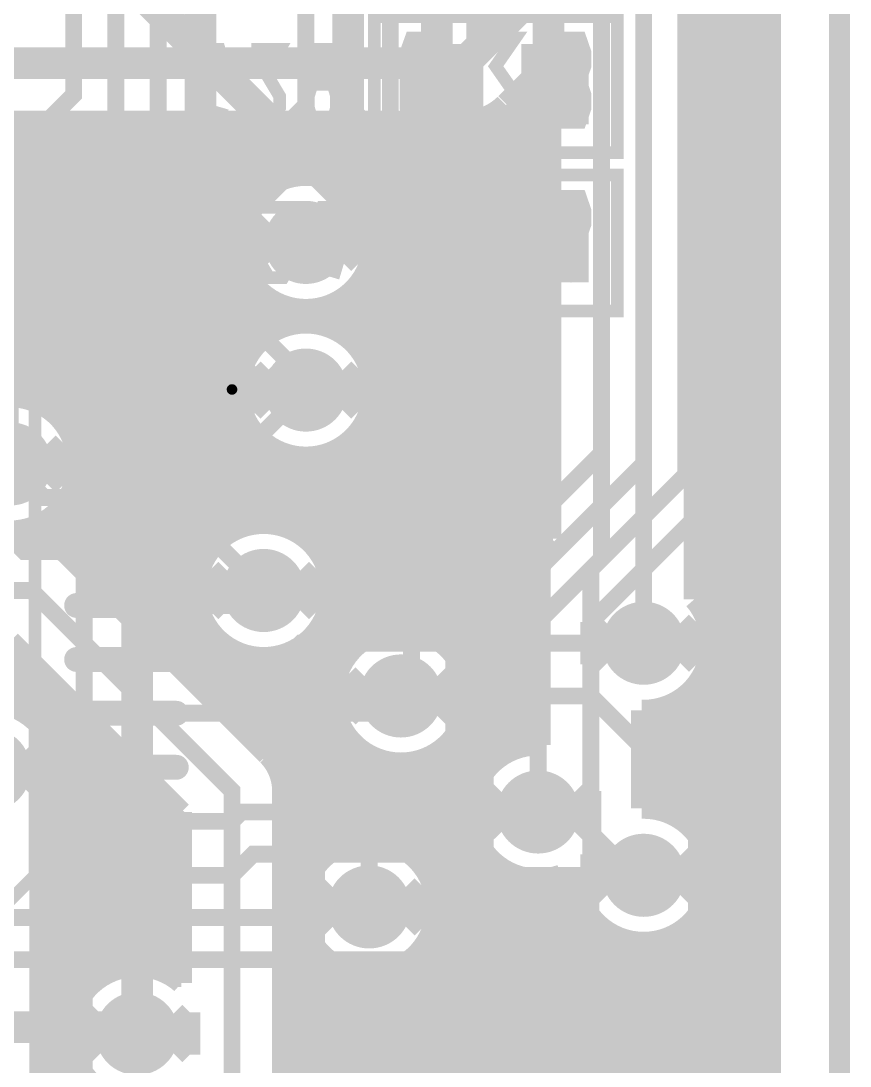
# Model space of a CAD drawing. Extents: x -10 to 131, y -93 to 209.
# Drawn here: x 120.65 to 130.63, y 16.12 to 28.7 of the extents above; entities that cross this region are included whole.
import ezdxf

# ---------------------------------------------------------------- set-up
doc = ezdxf.new("R2010")
doc.units = 0
doc.header["$MEASUREMENT"] = 0
doc.layers.get('0').update_dxf_attribs({"linetype": 'CONTINUOUS'})
for name, color, linetype in [('22-303-0_ASB', 7, 'CONTINUOUS'), ('22-303-0_AST', 7, 'CONTINUOUS'), ('22-303-0_BOT', 2, 'CONTINUOUS'), ('22-303-0_DRD', 6, 'CONTINUOUS'), ('22-303-0_DRL', 1, 'CONTINUOUS'), ('22-303-0_GND', 3, 'CONTINUOUS'), ('22-303-0_IN1', 10, 'CONTINUOUS'), ('22-303-0_SMT', 9, 'CONTINUOUS'), ('22-303-0_SPT', 11, 'CONTINUOUS'), ('22-303-0_SST', 8, 'CONTINUOUS'), ('22-303-0_TOP', 15, 'CONTINUOUS'), ('THRUHOLE_TAP', 2, 'CONTINUOUS')]:
    doc.layers.add(name, color=color, linetype=linetype)

# ---------------------------------------------------------------- blocks, each defined once
blk = doc.blocks.new('OBLONG_60')
at = {"const_width": 0.29972}
blk.add_lwpolyline([(0.59944, 0), (-0.59944, 0)], dxfattribs=at)
at = {"const_width": 0.14986}
for points in [[(-0.67437, 0, 1), (-0.52451, 0, 1)], [(0.52451, 0, 1), (0.67437, 0, 1)]]:
    blk.add_lwpolyline(points, format="xyb", close=True, dxfattribs=at)
blk = doc.blocks.new('ROUND_70')
at = {"const_width": 0.29972}
blk.add_lwpolyline([(-0.14986, 0, 1), (0.14986, 0, 1)], format="xyb", close=True, dxfattribs=at)
blk = doc.blocks.new('ROUND_116')
at = {"const_width": 0.10033}
blk.add_lwpolyline([(-0.050164, 0, 1), (0.050164, 0, 1)], format="xyb", close=True, dxfattribs=at)
blk = doc.blocks.new('ROUND_117')
at = {"const_width": 0.10033}
blk.add_lwpolyline([(-0.050164, 0, 1), (0.050164, 0, 1)], format="xyb", close=True, dxfattribs=at)
blk = doc.blocks.new('ROUND_98')
at = {"const_width": 0.50038}
blk.add_lwpolyline([(-0.25019, 0, 1), (0.25019, 0, 1)], format="xyb", close=True, dxfattribs=at)
blk = doc.blocks.new('ROUND_100')
at = {"const_width": 0.50038}
blk.add_lwpolyline([(-0.25019, 0, 1), (0.25019, 0, 1)], format="xyb", close=True, dxfattribs=at)
blk = doc.blocks.new('ROUND_101')
at = {"const_width": 0.0635}
blk.add_lwpolyline([(-0.03175, 0, 1), (0.03175, 0, 1)], format="xyb", close=True, dxfattribs=at)
blk = doc.blocks.new('ROUND_68')
at = {"const_width": 0.29972}
blk.add_lwpolyline([(-0.14986, 0, 1), (0.14986, 0, 1)], format="xyb", close=True, dxfattribs=at)
blk = doc.blocks.new('RECTANGLE_9')
blk.add_solid([(0.4064, 0.4826), (0.4064, -0.4826), (-0.4064, 0.4826), (-0.4064, -0.4826)])
blk = doc.blocks.new('ROUND_108')
at = {"const_width": 0.10033}
blk.add_lwpolyline([(-0.050164, 0, 1), (0.050164, 0, 1)], format="xyb", close=True, dxfattribs=at)

msp = doc.modelspace()

# ---------------------------------------------------------------- linework, layer by layer
at = {"layer": '22-303-0_ASB', "const_width": 0.254}
msp.add_lwpolyline([(111.00054, 208.99374), (111.00054, 198.99376), (116.0018, 198.99376), (116.0018, 208.99374), (130.50012, 208.99374), (130.50012, -31.00578), (-9.4996, -31.00578), (-9.4996, 208.99374), (111.00054, 208.99374)], dxfattribs=at)
at = {"layer": '22-303-0_AST'}
for points, const_width in [([(111.00054, 208.99374), (111.00054, 198.99376), (116.0018, 198.99376), (116.0018, 208.99374), (130.50012, 208.99374), (130.50012, -31.00578), (-9.4996, -31.00578), (-9.4996, 208.99374), (111.00054, 208.99374)], 0.254), ([(124.9045, 27.1145), (127.8255, 27.1145), (127.8255, 28.7528), (124.9045, 28.7528), (124.9045, 27.1145)], 0.1524), ([(125.76048, 27.6479), (125.70206, 27.48026), (125.34646, 27.48026), (125.2855, 27.6479), (125.2855, 28.32608), (125.34646, 28.49626), (125.70206, 28.49626), (125.76048, 28.32608)], 0.1524), ([(126.1237, 27.6479), (126.24308, 27.48026), (126.4793, 27.48026), (126.59868, 27.6479), (126.59868, 27.81808), (126.36246, 28.1559), (126.59868, 28.49626), (126.1237, 28.49626)], 0.1524), ([(127.37846, 27.98826), (127.43688, 28.1559), (127.43688, 28.32608), (127.37846, 28.49626), (127.02286, 28.49626), (126.9619, 28.32608), (126.9619, 28.1559), (127.02286, 27.98826), (127.37846, 27.98826), (127.43688, 27.81808), (127.43688, 27.6479), (127.37846, 27.48026), (127.02286, 27.48026), (126.9619, 27.6479), (126.9619, 27.81808), (127.02286, 27.98826)], 0.1524), ([(124.9045, 25.2095), (127.8255, 25.2095), (127.8255, 26.8478), (124.9045, 26.8478), (124.9045, 25.2095)], 0.1524), ([(125.76048, 25.7429), (125.70206, 25.57526), (125.34646, 25.57526), (125.2855, 25.7429), (125.2855, 26.42108), (125.34646, 26.59126), (125.70206, 26.59126), (125.76048, 26.42108)], 0.1524), ([(126.1237, 25.7429), (126.24308, 25.57526), (126.4793, 25.57526), (126.59868, 25.7429), (126.59868, 25.91308), (126.36246, 26.2509), (126.59868, 26.59126), (126.1237, 26.59126)], 0.1524), ([(127.37846, 26.08326), (127.02286, 26.08326), (126.9619, 26.2509), (126.9619, 26.42108), (127.02286, 26.59126), (127.37846, 26.59126), (127.43688, 26.42108), (127.43688, 26.2509), (127.20066, 25.57526)], 0.1524), ([(120.3198, 17.91462), (120.82018, 18.415), (120.82018, 24.7142), (116.4209, 24.7142), (116.4209, 17.91462), (120.3198, 17.91462)], 0.1524)]:
    msp.add_lwpolyline(points, dxfattribs=dict(at, const_width=const_width))
at = {"layer": '22-303-0_BOT'}
for points, const_width in [([(122.428, 52.705), (123.063, 52.705), (126.873, 48.895), (126.873, 45.593), (129.794, 42.672), (129.794, 33.401), (128.143, 31.75), (128.143, 21.209)], 0.2032), ([(128.143, 18.415), (128.016, 18.415), (127.508, 18.923), (127.508, 22.098), (127.635, 22.225), (127.635, 34.925), (127.381, 35.179), (127.381, 38.481), (123.063, 42.799), (121.793, 42.799)], 0.2032), ([(129.667, 32.4104), (129.667, -28.5496)], 0.254), ([(129.4384, 32.1818), (129.4384, -25.6413)], 0.254), ([(129.2098, 31.9532), (129.2098, -25.13076)], 0.254), ([(128.9812, 31.7246), (128.9812, -24.86406)], 0.254), ([(113.792, 31.623), (113.792, 31.496), (115.062, 30.226), (115.697, 30.226), (117.729, 28.194), (125.984, 28.194), (127, 29.21)], 0.381), ([(128.7526, 31.496), (128.7526, 21.73732)], 0.254), ([(129.667, 28.6258), (128.7526, 28.6258)], 0.254), ([(129.667, 28.3972), (128.7526, 28.3972)], 0.254), ([(127.0254, 28.24734), (126.48438, 27.70632)], 0.254), ([(127.0254, 28.24734), (127.0254, 22.46884)], 0.254), ([(126.9238, 28.14574), (126.9238, 22.27072)], 0.254), ([(127.0254, 28.1686), (126.94666, 28.1686)], 0.254), ([(129.667, 28.1686), (128.7526, 28.1686)], 0.254), ([(127.0254, 27.94), (126.71806, 27.94)], 0.254), ([(129.667, 27.94), (128.7526, 27.94)], 0.254), ([(126.6952, 27.91714), (126.6952, 19.9644)], 0.254), ([(126.4666, 27.68854), (126.4666, 19.8755)], 0.254), ([(127.0254, 27.7114), (126.48946, 27.7114)], 0.254), ([(129.667, 27.7114), (128.7526, 27.7114)], 0.254), ([(127.0254, 27.4828), (117.39626, 27.4828)], 0.254), ([(125.984, 27.4955), (117.729, 27.4955)], 0.254), ([(120.7516, 27.4955), (120.7516, 24.1427)], 0.254), ([(120.9802, 27.4955), (120.9802, 24.03348)], 0.254), ([(121.2088, 27.4955), (121.2088, 23.79472)], 0.254), ([(121.4374, 27.4955), (121.4374, 22.04466)], 0.254), ([(121.666, 27.4955), (121.666, 21.81606)], 0.254), ([(121.8946, 27.4955), (121.8946, 21.58746)], 0.254), ([(122.1232, 27.4955), (122.1232, 21.35886)], 0.254), ([(122.3518, 27.4955), (122.3518, 21.13026)], 0.254), ([(122.5804, 27.4955), (122.5804, 20.90166)], 0.254), ([(122.809, 27.4955), (122.809, 22.1107)], 0.254), ([(123.0376, 27.4955), (123.0376, 22.45106)], 0.254), ([(123.2662, 27.4955), (123.2662, 22.59076)], 0.254), ([(123.4948, 27.4955), (123.4948, 26.59126)], 0.254), ([(123.7234, 27.4955), (123.7234, 26.7589)], 0.254), ([(123.952, 27.4955), (123.952, 26.83256)], 0.254), ([(124.1806, 27.4955), (124.1806, 26.8351)], 0.254), ([(124.4092, 27.4955), (124.4092, 26.7716)], 0.254), ([(124.6378, 27.4955), (124.6378, 26.61666)], 0.254), ([(124.8664, 27.4955), (124.8664, 26.21534)], 0.254), ([(125.095, 27.4955), (125.095, 21.37156)], 0.254), ([(125.3236, 27.4955), (125.3236, 21.3741)], 0.254), ([(125.5522, 27.4955), (125.5522, 21.3106)], 0.254), ([(125.7808, 27.4955), (125.7808, 21.15566)], 0.254), ([(126.0094, 27.4955), (126.0094, 20.75434)], 0.254), ([(126.238, 27.54376), (126.238, 19.67484)], 0.254), ([(129.667, 27.4828), (128.7526, 27.4828)], 0.254), ([(127.0254, 27.2542), (117.62486, 27.2542)], 0.254), ([(129.667, 27.2542), (128.7526, 27.2542)], 0.254), ([(127.0254, 27.0256), (117.85346, 27.0256)], 0.254), ([(129.667, 27.0256), (128.7526, 27.0256)], 0.254), ([(123.80976, 26.797), (118.08206, 26.797)], 0.254), ([(127.0254, 26.797), (124.3457, 26.797)], 0.254), ([(129.667, 26.797), (128.7526, 26.797)], 0.254), ([(123.47194, 26.5684), (118.31066, 26.5684)], 0.254), ([(127.0254, 26.5684), (124.68606, 26.5684)], 0.254), ([(129.667, 26.5684), (128.7526, 26.5684)], 0.254), ([(123.3297, 26.3398), (118.53926, 26.3398)], 0.254), ([(127.0254, 26.3398), (124.82576, 26.3398)], 0.254), ([(129.667, 26.3398), (128.7526, 26.3398)], 0.254), ([(123.27382, 26.1112), (118.76786, 26.1112)], 0.254), ([(127.0254, 26.1112), (124.88164, 26.1112)], 0.254), ([(129.667, 26.1112), (128.7526, 26.1112)], 0.254), ([(123.28652, 25.8826), (118.92788, 25.8826)], 0.254), ([(124.8664, 25.85466), (124.8664, 24.43734)], 0.254), ([(127.0254, 25.8826), (124.87148, 25.8826)], 0.254), ([(129.667, 25.8826), (128.7526, 25.8826)], 0.254), ([(123.36526, 25.654), (118.9736, 25.654)], 0.254), ([(127.0254, 25.654), (124.7902, 25.654)], 0.254), ([(129.667, 25.654), (128.7526, 25.654)], 0.254), ([(123.54814, 25.4254), (118.9736, 25.4254)], 0.254), ([(123.4948, 25.4762), (123.4948, 24.81326)], 0.254), ([(127.0254, 25.4254), (124.60732, 25.4254)], 0.254), ([(124.6378, 25.4508), (124.6378, 24.83866)], 0.254), ([(129.667, 25.4254), (128.7526, 25.4254)], 0.254), ([(123.7234, 25.30856), (123.7234, 24.9809)], 0.254), ([(124.4092, 25.2984), (124.4092, 24.9936)], 0.254), ([(127.0254, 25.1968), (118.9736, 25.1968)], 0.254), ([(123.952, 25.23744), (123.952, 25.05456)], 0.254), ([(124.1806, 25.23236), (124.1806, 25.0571)], 0.254), ([(129.667, 25.1968), (128.7526, 25.1968)], 0.254), ([(123.69546, 24.9682), (118.9736, 24.9682)], 0.254), ([(127.0254, 24.9682), (124.46254, 24.9682)], 0.254), ([(129.667, 24.9682), (128.7526, 24.9682)], 0.254), ([(123.4313, 24.7396), (118.9736, 24.7396)], 0.254), ([(127.0254, 24.7396), (124.7267, 24.7396)], 0.254), ([(129.667, 24.7396), (128.7526, 24.7396)], 0.254), ([(123.31192, 24.511), (118.9736, 24.511)], 0.254), ([(127.0254, 24.511), (124.84608, 24.511)], 0.254), ([(129.667, 24.511), (128.7526, 24.511)], 0.254), ([(123.27128, 24.2824), (118.9736, 24.2824)], 0.254), ([(127.0254, 24.2824), (124.88672, 24.2824)], 0.254), ([(129.667, 24.2824), (128.7526, 24.2824)], 0.254), ([(123.29668, 24.0538), (120.94972, 24.0538)], 0.254), ([(127.0254, 24.0538), (124.86132, 24.0538)], 0.254), ([(124.8664, 24.07666), (124.8664, 21.2979)], 0.254), ([(129.667, 24.0538), (128.7526, 24.0538)], 0.254), ([(123.39574, 23.8252), (121.18848, 23.8252)], 0.254), ([(127.0254, 23.8252), (124.76226, 23.8252)], 0.254), ([(129.667, 23.8252), (128.7526, 23.8252)], 0.254), ([(123.4948, 23.6982), (123.4948, 22.64664)], 0.254), ([(124.6378, 23.6728), (124.6378, 21.13026)], 0.254), ([(123.61418, 23.5966), (121.2977, 23.5966)], 0.254), ([(127.0254, 23.5966), (124.54382, 23.5966)], 0.254), ([(129.667, 23.5966), (128.7526, 23.5966)], 0.254), ([(123.7234, 23.53056), (123.7234, 22.63648)], 0.254), ([(123.952, 23.45944), (123.952, 22.5552)], 0.254), ([(124.1806, 23.45436), (124.1806, 22.37232)], 0.254), ([(124.4092, 23.5204), (124.4092, 18.71726)], 0.254), ([(127.0254, 23.368), (121.33072, 23.368)], 0.254), ([(129.667, 23.368), (128.7526, 23.368)], 0.254), ([(127.0254, 23.1394), (121.2977, 23.1394)], 0.254), ([(129.667, 23.1394), (128.7526, 23.1394)], 0.254), ([(127.0254, 22.9108), (121.18848, 22.9108)], 0.254), ([(121.2088, 22.94128), (121.2088, 22.27326)], 0.254), ([(129.667, 22.9108), (128.7526, 22.9108)], 0.254), ([(127.0254, 22.6822), (120.94972, 22.6822)], 0.254), ([(120.9802, 22.70252), (120.9802, 22.41804)], 0.254), ([(129.667, 22.6822), (128.7526, 22.6822)], 0.254), ([(120.7516, 22.5933), (120.7516, 22.4536)], 0.254), ([(120.777, 22.4536), (120.16232, 22.4536)], 0.254), ([(123.04014, 22.4536), (120.777, 22.4536)], 0.254), ([(127.0127, 22.4536), (124.09932, 22.4536)], 0.254), ([(129.667, 22.4536), (128.7526, 22.4536)], 0.254), ([(121.2088, 22.2758), (123.61418, 19.86788)], 0.254), ([(122.85726, 22.225), (121.25706, 22.225)], 0.254), ([(126.9111, 22.225), (124.2822, 22.225)], 0.254), ([(129.667, 22.225), (128.7526, 22.225)], 0.254), ([(126.8984, 22.098), (126.8984, 19.98472)], 0.254), ([(122.77852, 21.9964), (121.48566, 21.9964)], 0.254), ([(126.8984, 21.9964), (124.36348, 21.9964)], 0.254), ([(129.667, 21.9964), (128.7526, 21.9964)], 0.254), ([(101.346, 18.542), (106.807, 18.542), (107.823, 19.558), (111.76, 19.558), (115.189, 16.129), (115.189, 15.621), (115.697, 15.113), (115.697, 12.827), (118.491, 10.033), (118.491, 7.747), (119.761, 6.477), (121.158, 6.477), (123.19, 8.509), (123.19, 19.431), (120.777, 21.844), (119.761, 21.844), (119.634, 21.717), (119.634, 21.844)], 0.2032), ([(122.76582, 21.7678), (121.71426, 21.7678)], 0.254), ([(126.8984, 21.7678), (124.37364, 21.7678)], 0.254), ([(129.667, 21.7678), (128.7526, 21.7678)], 0.254), ([(122.8217, 21.5392), (121.94286, 21.5392)], 0.254), ([(122.809, 21.57476), (122.809, 20.67306)], 0.254), ([(126.8984, 21.5392), (124.31776, 21.5392)], 0.254), ([(129.667, 21.5392), (128.8796, 21.5392)], 0.254), ([(122.96394, 21.3106), (122.17146, 21.3106)], 0.254), ([(124.88926, 21.3106), (124.17806, 21.3106)], 0.254), ([(124.1806, 21.31314), (124.1806, 18.49882)], 0.254), ([(126.8984, 21.3106), (125.5522, 21.3106)], 0.254), ([(129.667, 21.3106), (128.9431, 21.3106)], 0.254), ([(120.523, 21.2344), (122.5804, 19.177)], 0.254), ([(123.0376, 21.23694), (123.0376, 20.44446)], 0.254), ([(120.6754, 21.082), (119.9007, 21.082)], 0.254), ([(123.30176, 21.082), (122.40006, 21.082)], 0.254), ([(123.2662, 21.0947), (123.2662, 20.21586)], 0.254), ([(123.4948, 21.03882), (123.4948, 19.98726)], 0.254), ([(123.7234, 21.05152), (123.7234, 19.72564)], 0.254), ([(124.59462, 21.082), (123.8377, 21.082)], 0.254), ([(123.952, 21.13026), (123.952, -6.21792)], 0.254), ([(126.8984, 21.082), (125.84938, 21.082)], 0.254), ([(129.667, 21.082), (128.94056, 21.082)], 0.254), ([(120.7516, 21.0058), (120.7516, 20.3327)], 0.254), ([(120.904, 20.8534), (118.6561, 20.8534)], 0.254), ([(120.9802, 20.7772), (120.9802, 20.06854)], 0.254), ([(124.46254, 20.8534), (122.62866, 20.8534)], 0.254), ([(126.8984, 20.8534), (125.97892, 20.8534)], 0.254), ([(129.667, 20.8534), (128.8669, 20.8534)], 0.254), ([(128.7526, 20.67814), (128.7526, 18.94332)], 0.254), ([(121.1326, 20.6248), (118.5926, 20.6248)], 0.254), ([(121.2088, 20.5486), (121.2088, 7.38886)], 0.254), ([(124.41428, 20.6248), (122.85726, 20.6248)], 0.254), ([(126.8984, 20.6248), (126.02718, 20.6248)], 0.254), ([(129.667, 20.6248), (128.69926, 20.6248)], 0.254), ([(121.3612, 20.3962), (120.65254, 20.3962)], 0.254), ([(124.4346, 20.3962), (123.08586, 20.3962)], 0.254), ([(126.8984, 20.3962), (126.0094, 20.3962)], 0.254), ([(126.0094, 20.39366), (126.0094, -14.16558)], 0.254), ([(128.1176, 20.40128), (128.1176, 19.22272)], 0.254), ([(128.1176, 20.40128), (128.143, 20.40088)], 0.254), ([(129.667, 20.3962), (128.1176, 20.3962)], 0.254), ([(128.2954, 20.41652), (128.2954, 19.20748)], 0.254), ([(128.524, 20.49526), (128.524, 19.1262)], 0.254), ([(121.4374, 20.32), (121.4374, 17.03832)], 0.254), ([(121.5898, 20.1676), (120.9167, 20.1676)], 0.254), ([(124.5235, 20.1676), (123.31446, 20.1676)], 0.254), ([(126.8984, 20.1676), (125.9205, 20.1676)], 0.254), ([(129.667, 20.1676), (128.1176, 20.1676)], 0.254), ([(121.666, 20.0914), (121.666, 17.2212)], 0.254), ([(124.6378, 20.0152), (124.6378, 18.81632)], 0.254), ([(121.8184, 19.939), (121.03608, 19.939)], 0.254), ([(124.72162, 19.939), (123.54306, 19.939)], 0.254), ([(126.60376, 19.939), (125.71984, 19.939)], 0.254), ([(125.7808, 19.9898), (125.7808, -14.13764)], 0.254), ([(126.8984, 19.98472), (126.87307, 19.98353)], 0.254), ([(129.667, 19.939), (128.1176, 19.939)], 0.254), ([(121.8946, 19.8628), (121.8946, 17.30248)], 0.254), ([(124.8664, 19.84756), (124.8664, 18.84172)], 0.254), ([(125.095, 19.77644), (125.095, 18.80108)], 0.254), ([(125.3236, 19.77136), (125.3236, 18.6817)], 0.254), ([(125.5522, 19.8374), (125.5522, 18.41754)], 0.254), ([(122.047, 19.7104), (121.07672, 19.7104)], 0.254), ([(122.1232, 19.6342), (122.1232, 17.31264)], 0.254), ([(126.26594, 19.7104), (123.73102, 19.7104)], 0.254), ([(129.667, 19.7104), (128.1176, 19.7104)], 0.254), ([(122.2756, 19.4818), (121.05132, 19.4818)], 0.254), ([(122.3518, 19.4056), (122.3518, 17.25676)], 0.254), ([(126.1237, 19.4818), (123.79706, 19.4818)], 0.254), ([(123.7996, 19.431), (123.7996, 8.509)], 0.254), ([(129.667, 19.4818), (128.1176, 19.4818)], 0.254), ([(122.5042, 19.2532), (120.95226, 19.2532)], 0.254), ([(120.9802, 19.30146), (120.9802, 8.00354)], 0.254), ([(126.06782, 19.2532), (123.7996, 19.2532)], 0.254), ([(129.667, 19.2532), (128.1176, 19.2532)], 0.254), ([(120.8786, 19.15414), (120.8786, 8.14832)], 0.254), ([(122.5804, 19.177), (122.5804, 17.11706)], 0.254), ([(128.143, 19.22272), (128.11761, 19.22232)], 0.254), ([(122.5804, 19.0246), (120.8786, 19.0246)], 0.254), ([(126.08052, 19.0246), (123.7996, 19.0246)], 0.254), ([(129.667, 19.0246), (128.67132, 19.0246)], 0.254), ([(122.5804, 18.796), (120.8786, 18.796)], 0.254), ([(124.57176, 18.796), (123.7996, 18.796)], 0.254), ([(126.15926, 18.796), (125.1077, 18.796)], 0.254), ([(129.667, 18.796), (128.8542, 18.796)], 0.254), ([(126.238, 18.67662), (126.238, -14.224)], 0.254), ([(122.5804, 18.5674), (120.8786, 18.5674)], 0.254), ([(124.23394, 18.5674), (123.7996, 18.5674)], 0.254), ([(126.34214, 18.5674), (125.44806, 18.5674)], 0.254), ([(129.667, 18.5674), (128.93548, 18.5674)], 0.254), ([(126.4666, 18.4785), (126.4666, -14.31544)], 0.254), ([(126.6952, 18.3896), (126.6952, -14.44752)], 0.254), ([(127.14986, 18.41754), (127.36322, 18.20672)], 0.254), ([(127.1524, 18.415), (127.1524, -5.36956)], 0.254), ([(122.5804, 18.3388), (120.8786, 18.3388)], 0.254), ([(124.0917, 18.3388), (123.7996, 18.3388)], 0.254), ([(127.2286, 18.3388), (125.58776, 18.3388)], 0.254), ([(126.9238, 18.36928), (126.9238, -5.5372)], 0.254), ([(129.667, 18.3388), (128.94564, 18.3388)], 0.254), ([(127.381, 18.14576), (127.381, -5.29844)], 0.254), ([(122.5804, 18.1102), (120.8786, 18.1102)], 0.254), ([(124.03582, 18.1102), (123.7996, 18.1102)], 0.254), ([(127.3937, 18.1102), (125.64364, 18.1102)], 0.254), ([(129.667, 18.1102), (128.88976, 18.1102)], 0.254), ([(122.5804, 17.8816), (120.8786, 17.8816)], 0.254), ([(124.04852, 17.8816), (123.7996, 17.8816)], 0.254), ([(127.53594, 17.8816), (125.63348, 17.8816)], 0.254), ([(129.667, 17.8816), (128.75006, 17.8816)], 0.254), ([(128.7526, 17.88414), (128.7526, -24.68372)], 0.254), ([(127.6096, 17.80794), (127.6096, -5.29336)], 0.254), ([(122.5804, 17.653), (120.8786, 17.653)], 0.254), ([(124.12726, 17.653), (123.7996, 17.653)], 0.254), ([(127.87376, 17.653), (125.5522, 17.653)], 0.254), ([(125.5522, 17.65046), (125.5522, -14.14272)], 0.254), ([(127.8382, 17.6657), (127.8382, -5.3594)], 0.254), ([(128.2954, 17.62252), (128.2954, -5.91566)], 0.254), ([(129.667, 17.653), (128.4097, 17.653)], 0.254), ([(128.524, 17.70126), (128.524, -24.5618)], 0.254), ([(124.1806, 17.56918), (124.1806, -6.17728)], 0.254), ([(128.0668, 17.60982), (128.0668, -5.5118)], 0.254), ([(122.5804, 17.4244), (120.8786, 17.4244)], 0.254), ([(124.31014, 17.4244), (123.7996, 17.4244)], 0.254), ([(125.3236, 17.3863), (125.3236, -14.17574)], 0.254), ([(129.667, 17.4244), (125.36932, 17.4244)], 0.254), ([(124.4092, 17.35074), (124.4092, -6.20268)], 0.254), ([(124.6378, 17.25168), (124.6378, -6.30174)], 0.254), ([(125.095, 17.26692), (125.095, -14.23924)], 0.254), ([(121.62028, 17.1958), (120.8786, 17.1958)], 0.254), ([(122.5804, 17.1958), (122.47372, 17.1958)], 0.254), ([(129.667, 17.1958), (123.7996, 17.1958)], 0.254), ([(124.8664, 17.22628), (124.8664, -6.52018)], 0.254), ([(121.38152, 16.9672), (120.8786, 16.9672)], 0.254), ([(129.667, 16.9672), (123.7996, 16.9672)], 0.254), ([(121.2723, 16.7386), (120.8786, 16.7386)], 0.254), ([(129.667, 16.7386), (123.7996, 16.7386)], 0.254), ([(121.23928, 16.51), (120.8786, 16.51)], 0.254), ([(129.667, 16.51), (123.7996, 16.51)], 0.254), ([(121.2723, 16.2814), (120.8786, 16.2814)], 0.254), ([(129.667, 16.2814), (123.7996, 16.2814)], 0.254), ([(121.38152, 16.0528), (120.8786, 16.0528)], 0.254), ([(129.667, 16.0528), (123.7996, 16.0528)], 0.254)]:
    msp.add_lwpolyline(points, dxfattribs=dict(at, const_width=const_width))
at = {"layer": '22-303-0_BOT', "const_width": 0.254}
for points in [[(125.984, 27.4955, 0.1982437), (126.47664, 27.69882)], [(124.079, 26.84272, 0.4142136), (123.27128, 26.035)], [(124.88672, 26.035, 0.4142136), (124.079, 26.84272)], [(123.27128, 26.035, 0.4142136), (124.079, 25.22728)], [(124.079, 25.22728, 0.4142136), (124.88672, 26.035)], [(124.079, 25.06472, 0.4142136), (123.27128, 24.257)], [(124.88672, 24.257, 0.4142136), (124.079, 25.06472)], [(121.33072, 23.368, 0.4142136), (120.523, 24.17572)], [(121.33072, 23.368, 0.4142136), (120.523, 24.17572)], [(123.27128, 24.257, 0.4142136), (124.079, 23.44928)], [(124.079, 23.44928, 0.4142136), (124.88672, 24.257)], [(120.523, 22.56028, 0.4142136), (121.33072, 23.368)], [(120.523, 22.56028, 0.4142136), (121.33072, 23.368)], [(123.571, 22.65172, 0.4142136), (122.76328, 21.844)], [(124.37872, 21.844, 0.4142136), (123.571, 22.65172)], [(121.2088, 22.2758, 0.1989124), (120.777, 22.45466)], [(121.2088, 22.2758, 0.1989124), (120.777, 22.45466)], [(127.0254, 22.46884, 0.1652774), (126.89938, 22.098)], [(122.76328, 21.844, 0.4142136), (123.571, 21.03628)], [(123.571, 21.03628, 0.4142136), (124.37872, 21.844)], [(128.95072, 21.209, 0.1804438), (128.75338, 21.738)], [(125.222, 21.38172, 0.4142136), (124.41428, 20.574)], [(126.02972, 20.574, 0.4142136), (125.222, 21.38172)], [(128.143, 20.40128, 0.4142136), (128.95072, 21.209)], [(124.41428, 20.574, 0.4142136), (125.222, 19.76628)], [(125.222, 19.76628, 0.4142136), (126.02972, 20.574)], [(121.07672, 19.685, 0.4142136), (120.269, 20.49272)], [(121.07672, 19.685, 0.4142136), (120.269, 20.49272)], [(126.873, 19.98472, 0.4142136), (126.06528, 19.177)], [(123.7996, 19.431, 0.1989124), (123.62105, 19.86205)], [(120.8786, 19.15414, 0.1810567), (121.07735, 19.685)], [(120.8786, 19.15414, 0.1810567), (121.07735, 19.685)], [(126.06528, 19.177, 0.4142136), (126.873, 18.36928)], [(128.95072, 18.415, 0.4142136), (128.143, 19.22272)], [(124.841, 18.84172, 0.4142136), (124.03328, 18.034)], [(125.64872, 18.034, 0.4142136), (124.841, 18.84172)], [(126.873, 18.36928, 0.087617), (127.14964, 18.41813)], [(128.143, 17.60728, 0.4142136), (128.95072, 18.415)], [(127.36322, 18.20672, 0.3396753), (128.143, 17.60728)], [(124.03328, 18.034, 0.4142136), (124.841, 17.22628)], [(124.841, 17.22628, 0.4142136), (125.64872, 18.034)], [(122.047, 17.31772, 0.4142136), (121.23928, 16.51)], [(122.5804, 17.11706, 0.1822019), (122.047, 17.31811)], [(121.23928, 16.51, 0.4142136), (122.047, 15.70228)]]:
    msp.add_lwpolyline(points, format="xyb", dxfattribs=at)
at = {"layer": '22-303-0_DRD', "const_width": 0.254}
for points in [[(111.00054, 208.99374), (111.00054, 198.99376), (116.0018, 198.99376), (116.0018, 208.99374), (130.50012, 208.99374), (130.50012, -31.00578), (-9.4996, -31.00578), (-9.4996, 208.99374), (111.00054, 208.99374)], [(123.444, 25.781), (124.079, 26.416)], [(124.079, 26.416), (124.714, 25.781)], [(123.444, 26.289), (123.444, 25.781)], [(124.079, 25.654), (123.444, 26.289)], [(124.714, 26.289), (124.079, 25.654)], [(124.714, 25.781), (124.714, 26.289)], [(122.555, 24.01062), (123.19, 24.64562)], [(122.555, 24.01062), (123.19, 24.64562)], [(123.19, 24.64562), (123.825, 24.01062)], [(123.19, 24.64562), (123.825, 24.01062)], [(123.444, 24.003), (124.079, 24.638)], [(124.079, 24.638), (124.714, 24.003)], [(122.555, 24.51862), (122.555, 24.01062)], [(123.19, 23.88362), (122.555, 24.51862)], [(122.555, 24.51862), (122.555, 24.01062)], [(123.19, 23.88362), (122.555, 24.51862)], [(123.825, 24.51862), (123.19, 23.88362)], [(123.825, 24.51862), (123.19, 23.88362)], [(123.444, 24.511), (123.444, 24.003)], [(124.079, 23.876), (123.444, 24.511)], [(123.825, 24.01062), (123.825, 24.51862)], [(123.825, 24.01062), (123.825, 24.51862)], [(124.714, 24.511), (124.079, 23.876)], [(124.714, 24.003), (124.714, 24.511)], [(120.523, 23.749), (121.158, 23.114)], [(120.523, 23.749), (121.158, 23.114)], [(121.158, 23.622), (120.523, 22.987)], [(121.158, 23.622), (120.523, 22.987)], [(121.158, 23.114), (121.158, 23.622)], [(121.158, 23.114), (121.158, 23.622)], [(122.936, 21.59), (123.571, 22.225)], [(123.571, 22.225), (124.206, 21.59)], [(122.936, 22.098), (122.936, 21.59)], [(123.571, 21.463), (122.936, 22.098)], [(124.206, 22.098), (123.571, 21.463)], [(124.206, 21.59), (124.206, 22.098)], [(127.508, 20.955), (128.143, 21.59)], [(128.143, 21.59), (128.778, 20.955)], [(127.508, 21.463), (127.508, 20.955)], [(128.143, 20.828), (127.508, 21.463)], [(128.778, 21.463), (128.143, 20.828)], [(128.778, 20.955), (128.778, 21.463)], [(124.587, 20.32), (125.222, 20.955)], [(125.222, 20.955), (125.857, 20.32)], [(124.587, 20.828), (124.587, 20.32)], [(125.222, 20.193), (124.587, 20.828)], [(125.857, 20.828), (125.222, 20.193)], [(125.857, 20.32), (125.857, 20.828)], [(120.269, 20.066), (120.904, 19.431)], [(120.269, 20.066), (120.904, 19.431)], [(120.904, 19.939), (120.269, 19.304)], [(120.904, 19.939), (120.269, 19.304)], [(120.904, 19.431), (120.904, 19.939)], [(120.904, 19.431), (120.904, 19.939)], [(126.238, 18.923), (126.873, 19.558)], [(126.873, 19.558), (127.508, 18.923)], [(126.238, 19.431), (126.238, 18.923)], [(126.873, 18.796), (126.238, 19.431)], [(127.508, 19.431), (126.873, 18.796)], [(127.508, 18.923), (127.508, 19.431)], [(127.508, 18.161), (128.143, 18.796)], [(128.143, 18.796), (128.778, 18.161)], [(127.508, 18.669), (127.508, 18.161)], [(128.143, 18.034), (127.508, 18.669)], [(128.778, 18.669), (128.143, 18.034)], [(128.778, 18.161), (128.778, 18.669)], [(124.206, 17.78), (124.841, 18.415)], [(124.841, 18.415), (125.476, 17.78)], [(124.206, 18.288), (124.206, 17.78)], [(124.841, 17.653), (124.206, 18.288)], [(125.476, 18.288), (124.841, 17.653)], [(125.476, 17.78), (125.476, 18.288)], [(121.412, 16.256), (122.047, 16.891)], [(122.047, 16.891), (122.682, 16.256)], [(121.412, 16.764), (121.412, 16.256)], [(122.047, 16.129), (121.412, 16.764)], [(122.682, 16.764), (122.047, 16.129)], [(122.682, 16.256), (122.682, 16.764)]]:
    msp.add_lwpolyline(points, dxfattribs=at)
at = {"layer": '22-303-0_DRL', "const_width": 0.254}
msp.add_lwpolyline([(111.00054, 208.99374), (111.00054, 198.99376), (116.0018, 198.99376), (116.0018, 208.99374), (130.50012, 208.99374), (130.50012, -31.00578), (-9.4996, -31.00578), (-9.4996, 208.99374), (111.00054, 208.99374)], dxfattribs=at)
at = {"layer": '22-303-0_GND', "const_width": 0.254}
msp.add_lwpolyline([(111.00054, 208.99374), (111.00054, 198.99376), (116.0018, 198.99376), (116.0018, 208.99374), (130.50012, 208.99374), (130.50012, -31.00578), (-9.4996, -31.00578), (-9.4996, 208.99374), (111.00054, 208.99374)], dxfattribs=at)
at = {"layer": '22-303-0_IN1'}
for points, const_width in [([(120.523, 23.368), (120.523, 26.289), (121.793, 27.559), (121.793, 40.132), (121.031, 40.894), (121.031, 54.102), (120.904, 54.229), (120.904, 67.564), (121.92, 68.58), (121.92, 81.788), (121.412, 82.296), (121.412, 91.821), (120.269, 92.964), (120.015, 92.964), (119.507, 92.456), (119.507, 91.567)], 0.2032), ([(122.047, 85.471), (122.047, 84.96808), (121.92, 84.84108), (121.92, 82.423), (122.428, 81.915), (122.428, 68.453), (121.412, 67.437), (121.412, 54.864), (121.793, 54.483), (121.793, 42.799), (122.555, 42.037), (122.555, 39.624), (122.301, 39.37), (122.301, 27.432), (121.412, 26.543), (121.412, 3.556)], 0.2032), ([(124.46, 81.153), (124.46, 62.103), (124.968, 61.595), (124.968, 47.625), (124.333, 46.99), (124.333, 36.195), (124.079, 35.941), (124.079, 35.433), (125.095, 34.417), (125.095, 27.051), (124.079, 26.035)], 0.2032), ([(127.127, -17.907), (127.381, -17.653), (127.381, -7.366), (126.238, -6.223), (126.238, 19.685), (126.365, 19.812), (126.365, 21.59), (128.143, 23.368), (128.143, 30.734), (127.127, 31.75), (127.127, 40.767), (126.619, 41.275), (126.619, 41.91), (127.254, 42.545), (127.254, 54.864), (126.365, 55.753), (126.365, 75.057), (125.603, 75.819)], 0.2032), ([(125.222, 20.574), (125.349, 20.574), (125.349, 21.844), (126.111, 22.606), (126.111, 40.513), (125.603, 41.021), (125.603, 42.672), (125.73, 42.799), (125.73, 47.879), (126.365, 48.514), (126.365, 54.737), (125.857, 55.245)], 0.2032), ([(126.365, 43.942), (126.365, 42.799), (126.111, 42.545), (126.111, 41.148), (126.619, 40.64), (126.619, 31.623), (127.635, 30.607), (127.635, 23.495), (125.857, 21.717), (125.857, 20.066), (124.841, 19.05), (124.841, 18.034)], 0.2032), ([(127.254, 41.656), (127.635, 41.275), (127.635, 31.877), (128.651, 30.861), (128.651, 23.241), (126.873, 21.463), (126.873, 19.177)], 0.2032), ([(123.19, 41.021), (123.19, 39.497), (122.936, 39.243), (122.936, 33.401), (122.809, 33.274), (122.809, 27.178), (122.047, 26.416), (122.047, 16.51)], 0.381), ([(119.634, 21.844), (119.634, 26.162), (121.285, 27.813), (121.285, 37.211), (119.888, 38.608)], 0.2032), ([(124.714, 35.687), (125.603, 34.798), (125.603, 22.733), (124.206, 21.336), (124.206, -6.985)], 0.2032), ([(129.159, 35.179), (129.159, 34.29), (128.651, 33.782), (128.651, 31.496), (129.159, 30.988), (129.159, 23.114), (127.508, 21.463), (127.508, -6.096)], 0.2032), ([(124.46, 33.401), (124.587, 33.274), (124.587, 27.559), (123.444, 26.416), (123.444, 25.019), (124.079, 24.384), (124.079, 24.257)], 0.2032), ([(123.571, 21.844), (122.555, 22.86), (122.555, 26.162), (124.079, 27.686), (124.079, 32.258), (123.571, 32.766)], 0.2032)]:
    msp.add_lwpolyline(points, dxfattribs=dict(at, const_width=const_width))
at = {"layer": '22-303-0_SST', "const_width": 0.1524}
for points in [[(124.9045, 27.1145), (127.8255, 27.1145), (127.8255, 28.7528), (124.9045, 28.7528), (124.9045, 27.1145)], [(123.0757, 27.65552), (123.03506, 27.51582), (122.78106, 27.51582), (122.73788, 27.65552), (122.73788, 28.2194), (122.78106, 28.36164), (123.03506, 28.36164), (123.0757, 28.2194)], [(123.42368, 27.65552), (123.5075, 27.51582), (123.67768, 27.51582), (123.7615, 27.65552), (123.7615, 27.79776), (123.59386, 28.0797), (123.7615, 28.36164), (123.42368, 28.36164)], [(124.40666, 27.93746), (124.4473, 28.0797), (124.4473, 28.2194), (124.40666, 28.36164), (124.15266, 28.36164), (124.10948, 28.2194), (124.10948, 28.0797), (124.15266, 27.93746), (124.40666, 27.93746), (124.4473, 27.79776), (124.4473, 27.65552), (124.40666, 27.51582), (124.15266, 27.51582), (124.10948, 27.65552), (124.10948, 27.79776), (124.15266, 27.93746)], [(124.9045, 25.2095), (127.8255, 25.2095), (127.8255, 26.8478), (124.9045, 26.8478), (124.9045, 25.2095)], [(123.2027, 25.75052), (123.16206, 25.61082), (122.90806, 25.61082), (122.86488, 25.75052), (122.86488, 26.3144), (122.90806, 26.45664), (123.16206, 26.45664), (123.2027, 26.3144)], [(123.55068, 25.75052), (123.6345, 25.61082), (123.80468, 25.61082), (123.8885, 25.75052), (123.8885, 25.89276), (123.72086, 26.1747), (123.8885, 26.45664), (123.55068, 26.45664)], [(124.53366, 26.03246), (124.27966, 26.03246), (124.23648, 26.1747), (124.23648, 26.3144), (124.27966, 26.45664), (124.53366, 26.45664), (124.5743, 26.3144), (124.5743, 26.1747), (124.40666, 25.61082)], [(120.3198, 17.91462), (120.82018, 18.415), (120.82018, 24.7142), (116.4209, 24.7142), (116.4209, 17.91462), (120.3198, 17.91462)]]:
    msp.add_lwpolyline(points, dxfattribs=at)
at = {"layer": '22-303-0_TOP'}
for points, const_width in [([(125.6538, 27.94), (125.6538, 28.7782), (123.05284, 31.37916), (121.79554, 31.37916)], 0.381), ([(127.0762, 26.035), (127.0762, 26.0858), (126.111, 27.051), (125.095, 27.051), (124.587, 27.559), (124.587, 28.956), (122.81154, 30.72892), (121.79554, 30.72892)], 0.381), ([(125.6538, 26.035), (125.095, 26.035), (121.79554, 29.33446), (121.79554, 30.08122)], 0.381), ([(127, 29.21), (127, 28.0162)], 0.381), ([(127, 28.0162), (127.0762, 27.94)], 0.2032), ([(124.079, 26.035), (111.379, 26.035), (110.109, 24.765), (106.03992, 24.765), (105.78592, 24.511), (105.283, 24.511)], 0.2032), ([(123.19, 24.26462), (121.92, 24.26462)], 0.2032), ([(123.19, 24.26462), (121.92, 24.26462)], 0.2032), ([(124.079, 24.257), (123.43638, 23.61438), (121.92, 23.61438)], 0.2032), ([(120.523, 23.368), (120.92686, 22.96414), (121.92, 22.96414)], 0.2032), ([(121.92, 22.96414), (120.92686, 22.96414), (120.523, 23.368)], 0.2032), ([(118.364, 22.86), (120.142, 22.86), (120.6881, 22.3139), (121.92, 22.3139)], 0.2032), ([(118.364, 22.86), (120.142, 22.86), (120.6881, 22.3139), (121.92, 22.3139)], 0.2032), ([(121.92, 21.66366), (123.571, 21.66366), (123.571, 21.844)], 0.2032), ([(128.143, 21.209), (124.01804, 21.209), (123.825, 21.01342), (121.92, 21.01342)], 0.2032), ([(121.92, 20.36572), (125.01372, 20.36572), (125.222, 20.574), (127.508, 20.574), (128.778, 19.304), (128.778, 17.907), (128.27, 17.399), (113.411, 17.399), (112.649, 18.161), (110.617, 18.161), (109.728, 17.272), (108.585, 17.272), (107.95, 17.907), (95.631, 17.907), (95.504, 17.78), (95.631, 17.78)], 0.2032), ([(121.92, 20.36572), (125.01372, 20.36572), (125.222, 20.574)], 0.2032), ([(120.269, 19.685), (120.36552, 19.685), (120.396, 19.71548), (121.92, 19.71548)], 0.2032), ([(121.92, 19.71548), (120.396, 19.71548), (120.36552, 19.685), (120.269, 19.685)], 0.2032), ([(126.873, 19.177), (123.30176, 19.177), (123.19, 19.06524), (121.92, 19.06524)], 0.2032), ([(124.841, 18.034), (124.714, 17.907), (114.554, 17.907), (114.173, 18.288), (114.173, 18.81124), (114.427, 19.06524), (115.32108, 19.06524)], 0.2032), ([(121.92, 18.415), (123.19, 18.415), (123.444, 18.669), (125.476, 18.669), (125.73, 18.415), (128.143, 18.415)], 0.2032), ([(122.047, 16.51), (122.047, 16.5862), (117.475, 16.5862), (117.475, 8.3312)], 0.381)]:
    msp.add_lwpolyline(points, dxfattribs=dict(at, const_width=const_width))

# ---------------------------------------------------------------- block references
at = {"layer": '22-303-0_AST'}
for p in [(121.92, 24.26462), (121.92, 23.61438), (121.92, 22.96414), (121.92, 22.3139), (121.92, 21.66366), (121.92, 21.01342), (121.92, 20.36572), (121.92, 19.71548), (121.92, 19.06524), (121.92, 18.415)]:
    msp.add_blockref('OBLONG_60', p, dxfattribs=at)
at = {"layer": '22-303-0_BOT'}
for p in [(124.079, 26.035), (123.19, 24.26462), (124.079, 24.257), (120.523, 23.368), (123.571, 21.844), (128.143, 21.209), (125.222, 20.574), (126.873, 19.177), (128.143, 18.415), (124.841, 18.034), (122.047, 16.51)]:
    msp.add_blockref('ROUND_70', p, dxfattribs=at)
at = {"layer": '22-303-0_DRL'}
for name, p in [('ROUND_116', (124.079, 26.035)), ('ROUND_117', (123.19, 24.26462)), ('ROUND_116', (124.079, 24.257)), ('ROUND_116', (123.571, 21.844)), ('ROUND_117', (128.143, 21.209)), ('ROUND_117', (125.222, 20.574)), ('ROUND_117', (126.873, 19.177)), ('ROUND_117', (128.143, 18.415)), ('ROUND_117', (124.841, 18.034)), ('ROUND_117', (122.047, 16.51))]:
    msp.add_blockref(name, p, dxfattribs=at)
at = {"layer": '22-303-0_GND'}
for name, p in [('ROUND_98', (124.079, 26.035)), ('ROUND_98', (124.079, 24.257)), ('ROUND_101', (123.19, 24.26462)), ('ROUND_100', (120.523, 23.368)), ('ROUND_98', (123.571, 21.844)), ('ROUND_100', (128.143, 21.209)), ('ROUND_100', (125.222, 20.574)), ('ROUND_100', (120.269, 19.685)), ('ROUND_100', (126.873, 19.177)), ('ROUND_100', (128.143, 18.415)), ('ROUND_100', (124.841, 18.034)), ('ROUND_100', (122.047, 16.51))]:
    msp.add_blockref(name, p, dxfattribs=at)
at = {"layer": '22-303-0_IN1'}
for name, p in [('ROUND_68', (124.079, 26.035)), ('ROUND_70', (123.19, 24.26462)), ('ROUND_70', (124.079, 24.257)), ('ROUND_70', (120.523, 23.368)), ('ROUND_70', (123.571, 21.844)), ('ROUND_70', (128.143, 21.209)), ('ROUND_70', (125.222, 20.574)), ('ROUND_70', (126.873, 19.177)), ('ROUND_70', (128.143, 18.415)), ('ROUND_70', (124.841, 18.034)), ('ROUND_70', (122.047, 16.51))]:
    msp.add_blockref(name, p, dxfattribs=at)
at = {"layer": '22-303-0_SMT'}
for name, p in [('RECTANGLE_9', (125.6538, 27.94)), ('RECTANGLE_9', (127.0762, 27.94)), ('RECTANGLE_9', (125.6538, 26.035)), ('RECTANGLE_9', (127.0762, 26.035)), ('OBLONG_60', (121.92, 24.26462)), ('OBLONG_60', (121.92, 23.61438)), ('OBLONG_60', (121.92, 22.96414)), ('OBLONG_60', (121.92, 22.3139)), ('OBLONG_60', (121.92, 21.66366)), ('OBLONG_60', (121.92, 21.01342)), ('OBLONG_60', (121.92, 20.36572)), ('OBLONG_60', (121.92, 19.71548)), ('OBLONG_60', (121.92, 19.06524)), ('OBLONG_60', (121.92, 18.415))]:
    msp.add_blockref(name, p, dxfattribs=at)
at = {"layer": '22-303-0_SPT'}
for name, p in [('RECTANGLE_9', (125.6538, 27.94)), ('RECTANGLE_9', (127.0762, 27.94)), ('RECTANGLE_9', (125.6538, 26.035)), ('RECTANGLE_9', (127.0762, 26.035)), ('OBLONG_60', (121.92, 24.26462)), ('OBLONG_60', (121.92, 23.61438)), ('OBLONG_60', (121.92, 22.96414)), ('OBLONG_60', (121.92, 22.3139)), ('OBLONG_60', (121.92, 21.66366)), ('OBLONG_60', (121.92, 21.01342)), ('OBLONG_60', (121.92, 20.36572)), ('OBLONG_60', (121.92, 19.71548)), ('OBLONG_60', (121.92, 19.06524)), ('OBLONG_60', (121.92, 18.415))]:
    msp.add_blockref(name, p, dxfattribs=at)
at = {"layer": '22-303-0_TOP'}
for name, p in [('RECTANGLE_9', (125.6538, 27.94)), ('RECTANGLE_9', (127.0762, 27.94)), ('RECTANGLE_9', (125.6538, 26.035)), ('RECTANGLE_9', (127.0762, 26.035)), ('ROUND_70', (124.079, 26.035)), ('ROUND_70', (123.19, 24.26462)), ('ROUND_70', (124.079, 24.257)), ('OBLONG_60', (121.92, 24.26462)), ('ROUND_70', (120.523, 23.368)), ('OBLONG_60', (121.92, 23.61438)), ('OBLONG_60', (121.92, 22.96414)), ('OBLONG_60', (121.92, 22.3139)), ('ROUND_70', (123.571, 21.844)), ('OBLONG_60', (121.92, 21.66366)), ('ROUND_70', (128.143, 21.209)), ('OBLONG_60', (121.92, 21.01342)), ('ROUND_70', (125.222, 20.574)), ('OBLONG_60', (121.92, 20.36572)), ('OBLONG_60', (121.92, 19.71548)), ('ROUND_70', (126.873, 19.177)), ('OBLONG_60', (121.92, 19.06524)), ('ROUND_70', (128.143, 18.415)), ('OBLONG_60', (121.92, 18.415)), ('ROUND_70', (124.841, 18.034)), ('ROUND_70', (122.047, 16.51))]:
    msp.add_blockref(name, p, dxfattribs=at)
at = {"layer": 'THRUHOLE_TAP'}
for p in [(124.079, 26.035), (123.19, 24.26462), (124.079, 24.257), (123.571, 21.844), (128.143, 21.209), (125.222, 20.574), (126.873, 19.177), (128.143, 18.415), (124.841, 18.034), (122.047, 16.51)]:
    msp.add_blockref('ROUND_108', p, dxfattribs=at)

doc.saveas('drawing.dxf')
